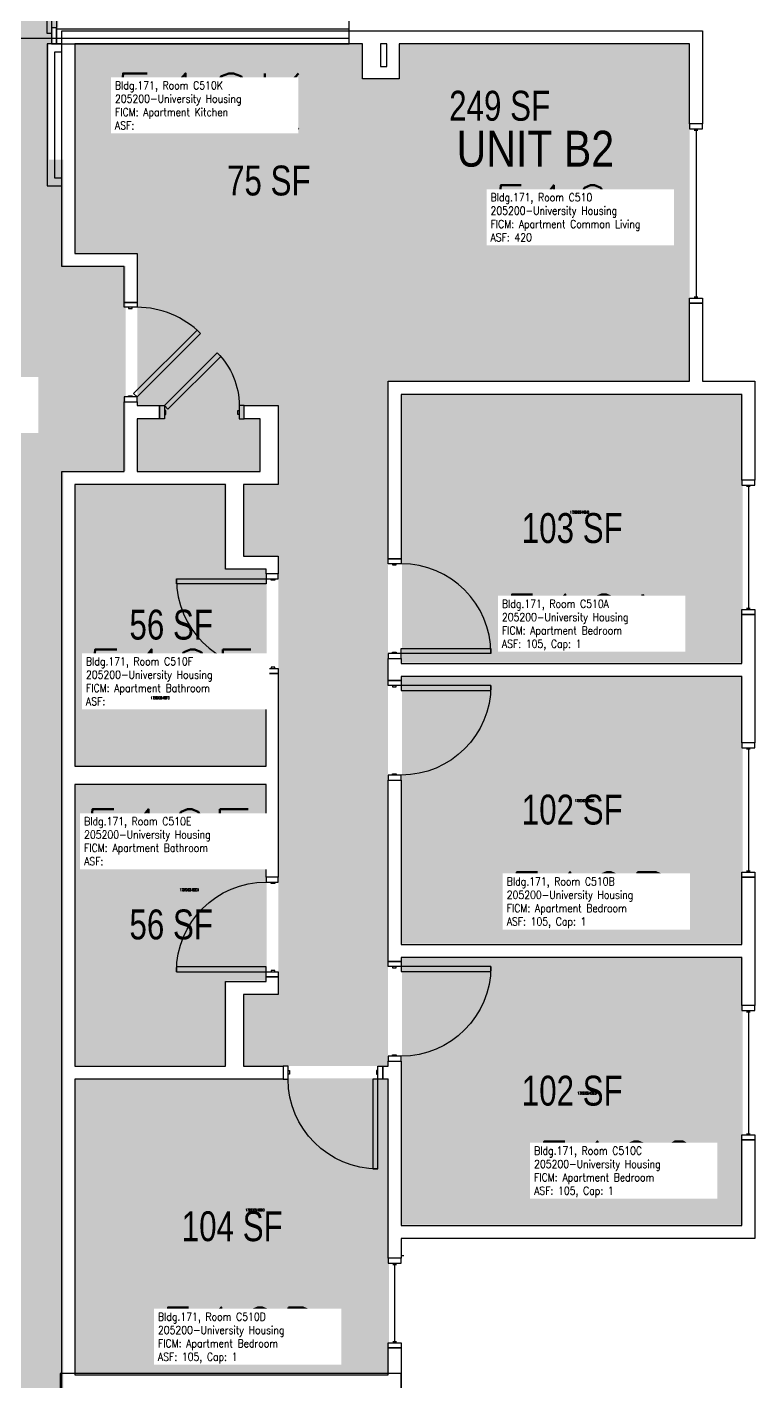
# Model space of a CAD drawing. Header units: inches. Extents: x 56 to 3925, y -1092 to 1470.
# Drawn here: x 2389 to 2682, y 442 to 986 of the extents above; entities that cross this region are included whole.
import ezdxf
from ezdxf.enums import TextEntityAlignment as Align

# ---------------------------------------------------------------- set-up
doc = ezdxf.new("R2010")
doc.units = ezdxf.units.IN
doc.header["$LTSCALE"] = 48
doc.header["$MEASUREMENT"] = 0
for name, color, linetype in [('A-DOR', 2, 'Continuous'), ('A-GLAZ', 1, 'Continuous'), ('A-IDEN-RNUM', 7, 'Continuous'), ('A-IDEN-SNUM', 4, 'Continuous'), ('A-IDEN-VNUM', 4, 'Continuous'), ('A-MISC', 1, 'Continuous'), ('A-WALL', 5, 'Continuous'), ('AREA-TEXT', 3, 'Continuous'), ('Rooms-Category-Color', 7, 'Continuous'), ('Rooms-College-Color', 7, 'Continuous'), ('Rooms-Department-Color', 7, 'Continuous'), ('Rooms-Division-Color', 7, 'Continuous'), ('Rooms-Information', 7, 'Continuous')]:
    doc.layers.add(name, color=color, linetype=linetype)
doc.styles.add('AREA', font='arial.ttf', dxfattribs={"width": 0.75, "height": 12})
doc.styles.add('ROOMSNUMBER', font='txt.shx', dxfattribs={"height": 0.03})
doc.styles.add('ROOMVNUMBER', font='simplex.shx', dxfattribs={"width": 0.85})
doc.styles.get("Standard").update_dxf_attribs({"font": 'ARIALN.TTF'})

msp = doc.modelspace()

# ---------------------------------------------------------------- hatches: boundary and pattern name
h = msp.add_hatch()
h.set_pattern_fill('ANSI31', color=256, style=0)
h.set_pattern_definition([(45, (3054.39138, 380.0325), (0.088388348, -0.088388348), [])])
h.paths.add_polyline_path([(2470.44, 711.5), (2470.44, 770.24), (2461.23, 770.24), (2461.23, 711.5)], flags=9)
at = {"layer": 'Rooms-Category-Color', "true_color": 0xadadad}
msp.add_hatch(color=253, dxfattribs=at).paths.add_polyline_path([(2281.52, 188.03), (2286.11, 192.62), (2287.35, 191.38), (2320.76, 224.79), (2316.79, 228.77), (2324.31, 236.29), (2324.31, 807.44), (2299.31, 807.44), (2299.31, 889.76), (2324.31, 889.76), (2324.31, 932.53), (2329.59, 932.53), (2329.59, 944.53), (2324.31, 944.53), (2324.31, 979.15), (2327.84, 979.15), (2327.84, 985.65), (2325.84, 985.65), (2325.84, 993.15), (2329.59, 993.15), (2329.59, 1032.28), (2325.84, 1032.28), (2325.84, 1109.78), (2429.32, 1109.78), (2429.32, 1032.28), (2397.46, 1032.28), (2397.46, 1020.28), (2401.84, 1020.28), (2401.84, 985.65), (2399.84, 985.65), (2399.84, 979.15), (2398.09, 979.15), (2398.09, 932.53), (2403.96, 932.53), (2403.96, 889.76), (2428.96, 889.76), (2428.96, 807.44), (2403.96, 807.44), (2403.96, 202.81), (2373.35, 172.2), (2369.2, 176.36), (2360.27, 167.44), (2364.43, 163.28), (2339.94, 138.8), (2337.03, 141.71), (2332.43, 137.12)])
at = {"layer": 'Rooms-Category-Color', "true_color": 0x728ef3}
for points in [[(2408.55, 894.87), (2538.67, 894.87), (2538.67, 965.01), (2524.05, 965.01), (2524.05, 979.01), (2408.55, 979.01)], [(2538.67, 979.01), (2538.67, 894.87), (2433.55, 894.87), (2433.55, 833.75), (2442.5, 833.75), (2442.5, 828.5), (2433.55, 828.5), (2433.55, 807.3), (2482.92, 807.3), (2482.92, 828.5), (2476.5, 828.5), (2476.5, 833.75), (2490.17, 833.75), (2490.17, 802.05), (2476.3, 802.05), (2476.3, 773.3), (2490.17, 773.3), (2490.17, 597.26), (2476.3, 597.26), (2476.3, 568.51), (2534.3, 568.51), (2534.3, 843.51), (2655.3, 843.51), (2655.3, 979.01)], [(2676.59, 838.59), (2676.59, 730.59), (2539.84, 730.59), (2539.84, 838.59)], [(2408.84, 689.23), (2485.59, 689.23), (2485.59, 768.38), (2469.34, 768.38), (2469.34, 802.38), (2408.84, 802.38)], [(2676.59, 617.72), (2539.84, 617.72), (2539.84, 725.34), (2676.59, 725.34)], [(2408.84, 568.84), (2469.34, 568.84), (2469.34, 602.84), (2485.59, 602.84), (2485.59, 681.98), (2408.84, 681.98)], [(2539.84, 504.84), (2676.59, 504.84), (2676.59, 612.47), (2539.84, 612.47)], [(2408.84, 444.84), (2534.59, 444.84), (2534.59, 563.59), (2408.84, 563.59)]]:
    msp.add_hatch(color=171, dxfattribs=at).paths.add_polyline_path(points)
at = {"layer": 'Rooms-College-Color', "true_color": 0xadadad}
for points in [[(2281.52, 188.03), (2286.11, 192.62), (2287.35, 191.38), (2320.76, 224.79), (2316.79, 228.77), (2324.31, 236.29), (2324.31, 807.44), (2299.31, 807.44), (2299.31, 889.76), (2324.31, 889.76), (2324.31, 932.53), (2329.59, 932.53), (2329.59, 944.53), (2324.31, 944.53), (2324.31, 979.15), (2327.84, 979.15), (2327.84, 985.65), (2325.84, 985.65), (2325.84, 993.15), (2329.59, 993.15), (2329.59, 1032.28), (2325.84, 1032.28), (2325.84, 1109.78), (2429.32, 1109.78), (2429.32, 1032.28), (2397.46, 1032.28), (2397.46, 1020.28), (2401.84, 1020.28), (2401.84, 985.65), (2399.84, 985.65), (2399.84, 979.15), (2398.09, 979.15), (2398.09, 932.53), (2403.96, 932.53), (2403.96, 889.76), (2428.96, 889.76), (2428.96, 807.44), (2403.96, 807.44), (2403.96, 202.81), (2373.35, 172.2), (2369.2, 176.36), (2360.27, 167.44), (2364.43, 163.28), (2339.94, 138.8), (2337.03, 141.71), (2332.43, 137.12)], [(2408.55, 894.87), (2538.67, 894.87), (2538.67, 965.01), (2524.05, 965.01), (2524.05, 979.01), (2408.55, 979.01)], [(2538.67, 979.01), (2538.67, 894.87), (2433.55, 894.87), (2433.55, 833.75), (2442.5, 833.75), (2442.5, 828.5), (2433.55, 828.5), (2433.55, 807.3), (2482.92, 807.3), (2482.92, 828.5), (2476.5, 828.5), (2476.5, 833.75), (2490.17, 833.75), (2490.17, 802.05), (2476.3, 802.05), (2476.3, 773.3), (2490.17, 773.3), (2490.17, 597.26), (2476.3, 597.26), (2476.3, 568.51), (2534.3, 568.51), (2534.3, 843.51), (2655.3, 843.51), (2655.3, 979.01)], [(2676.59, 838.59), (2676.59, 730.59), (2539.84, 730.59), (2539.84, 838.59)], [(2408.84, 689.23), (2485.59, 689.23), (2485.59, 768.38), (2469.34, 768.38), (2469.34, 802.38), (2408.84, 802.38)], [(2676.59, 617.72), (2539.84, 617.72), (2539.84, 725.34), (2676.59, 725.34)], [(2408.84, 568.84), (2469.34, 568.84), (2469.34, 602.84), (2485.59, 602.84), (2485.59, 681.98), (2408.84, 681.98)], [(2539.84, 504.84), (2676.59, 504.84), (2676.59, 612.47), (2539.84, 612.47)], [(2408.84, 444.84), (2534.59, 444.84), (2534.59, 563.59), (2408.84, 563.59)]]:
    msp.add_hatch(color=253, dxfattribs=at).paths.add_polyline_path(points)
at = {"layer": 'Rooms-Department-Color', "true_color": 0xacacac}
msp.add_hatch(color=253, dxfattribs=at).paths.add_polyline_path([(2281.52, 188.03), (2286.11, 192.62), (2287.35, 191.38), (2320.76, 224.79), (2316.79, 228.77), (2324.31, 236.29), (2324.31, 807.44), (2299.31, 807.44), (2299.31, 889.76), (2324.31, 889.76), (2324.31, 932.53), (2329.59, 932.53), (2329.59, 944.53), (2324.31, 944.53), (2324.31, 979.15), (2327.84, 979.15), (2327.84, 985.65), (2325.84, 985.65), (2325.84, 993.15), (2329.59, 993.15), (2329.59, 1032.28), (2325.84, 1032.28), (2325.84, 1109.78), (2429.32, 1109.78), (2429.32, 1032.28), (2397.46, 1032.28), (2397.46, 1020.28), (2401.84, 1020.28), (2401.84, 985.65), (2399.84, 985.65), (2399.84, 979.15), (2398.09, 979.15), (2398.09, 932.53), (2403.96, 932.53), (2403.96, 889.76), (2428.96, 889.76), (2428.96, 807.44), (2403.96, 807.44), (2403.96, 202.81), (2373.35, 172.2), (2369.2, 176.36), (2360.27, 167.44), (2364.43, 163.28), (2339.94, 138.8), (2337.03, 141.71), (2332.43, 137.12)])
at = {"layer": 'Rooms-Department-Color', "true_color": 0x604aed}
for points in [[(2408.55, 894.87), (2538.67, 894.87), (2538.67, 965.01), (2524.05, 965.01), (2524.05, 979.01), (2408.55, 979.01)], [(2538.67, 979.01), (2538.67, 894.87), (2433.55, 894.87), (2433.55, 833.75), (2442.5, 833.75), (2442.5, 828.5), (2433.55, 828.5), (2433.55, 807.3), (2482.92, 807.3), (2482.92, 828.5), (2476.5, 828.5), (2476.5, 833.75), (2490.17, 833.75), (2490.17, 802.05), (2476.3, 802.05), (2476.3, 773.3), (2490.17, 773.3), (2490.17, 597.26), (2476.3, 597.26), (2476.3, 568.51), (2534.3, 568.51), (2534.3, 843.51), (2655.3, 843.51), (2655.3, 979.01)], [(2676.59, 838.59), (2676.59, 730.59), (2539.84, 730.59), (2539.84, 838.59)], [(2408.84, 689.23), (2485.59, 689.23), (2485.59, 768.38), (2469.34, 768.38), (2469.34, 802.38), (2408.84, 802.38)], [(2676.59, 617.72), (2539.84, 617.72), (2539.84, 725.34), (2676.59, 725.34)], [(2408.84, 568.84), (2469.34, 568.84), (2469.34, 602.84), (2485.59, 602.84), (2485.59, 681.98), (2408.84, 681.98)], [(2539.84, 504.84), (2676.59, 504.84), (2676.59, 612.47), (2539.84, 612.47)], [(2408.84, 444.84), (2534.59, 444.84), (2534.59, 563.59), (2408.84, 563.59)]]:
    msp.add_hatch(color=173, dxfattribs=at).paths.add_polyline_path(points)
at = {"layer": 'Rooms-Division-Color', "true_color": 0xadadad}
msp.add_hatch(color=253, dxfattribs=at).paths.add_polyline_path([(2281.52, 188.03), (2286.11, 192.62), (2287.35, 191.38), (2320.76, 224.79), (2316.79, 228.77), (2324.31, 236.29), (2324.31, 807.44), (2299.31, 807.44), (2299.31, 889.76), (2324.31, 889.76), (2324.31, 932.53), (2329.59, 932.53), (2329.59, 944.53), (2324.31, 944.53), (2324.31, 979.15), (2327.84, 979.15), (2327.84, 985.65), (2325.84, 985.65), (2325.84, 993.15), (2329.59, 993.15), (2329.59, 1032.28), (2325.84, 1032.28), (2325.84, 1109.78), (2429.32, 1109.78), (2429.32, 1032.28), (2397.46, 1032.28), (2397.46, 1020.28), (2401.84, 1020.28), (2401.84, 985.65), (2399.84, 985.65), (2399.84, 979.15), (2398.09, 979.15), (2398.09, 932.53), (2403.96, 932.53), (2403.96, 889.76), (2428.96, 889.76), (2428.96, 807.44), (2403.96, 807.44), (2403.96, 202.81), (2373.35, 172.2), (2369.2, 176.36), (2360.27, 167.44), (2364.43, 163.28), (2339.94, 138.8), (2337.03, 141.71), (2332.43, 137.12)])
at = {"layer": 'Rooms-Division-Color', "true_color": 0x604aed}
for points in [[(2408.55, 894.87), (2538.67, 894.87), (2538.67, 965.01), (2524.05, 965.01), (2524.05, 979.01), (2408.55, 979.01)], [(2538.67, 979.01), (2538.67, 894.87), (2433.55, 894.87), (2433.55, 833.75), (2442.5, 833.75), (2442.5, 828.5), (2433.55, 828.5), (2433.55, 807.3), (2482.92, 807.3), (2482.92, 828.5), (2476.5, 828.5), (2476.5, 833.75), (2490.17, 833.75), (2490.17, 802.05), (2476.3, 802.05), (2476.3, 773.3), (2490.17, 773.3), (2490.17, 597.26), (2476.3, 597.26), (2476.3, 568.51), (2534.3, 568.51), (2534.3, 843.51), (2655.3, 843.51), (2655.3, 979.01)], [(2676.59, 838.59), (2676.59, 730.59), (2539.84, 730.59), (2539.84, 838.59)], [(2408.84, 689.23), (2485.59, 689.23), (2485.59, 768.38), (2469.34, 768.38), (2469.34, 802.38), (2408.84, 802.38)], [(2676.59, 617.72), (2539.84, 617.72), (2539.84, 725.34), (2676.59, 725.34)], [(2408.84, 568.84), (2469.34, 568.84), (2469.34, 602.84), (2485.59, 602.84), (2485.59, 681.98), (2408.84, 681.98)], [(2539.84, 504.84), (2676.59, 504.84), (2676.59, 612.47), (2539.84, 612.47)], [(2408.84, 444.84), (2534.59, 444.84), (2534.59, 563.59), (2408.84, 563.59)]]:
    msp.add_hatch(color=173, dxfattribs=at).paths.add_polyline_path(points)

# ---------------------------------------------------------------- linework, layer by layer
at = {"layer": 'A-DOR'}
for p, q in [((2397.42, 983.14), (2397.42, 1019.14)), ((2399.17, 1019.14), (2399.17, 983.14)), ((2401.17, 985.51), (2399.17, 985.51)), ((2399.17, 985.51), (2399.17, 979.01)), ((2401.17, 979.01), (2401.17, 985.51)), ((2399.17, 983.14), (2397.42, 983.14)), ((2399.17, 979.01), (2401.17, 979.01))]:
    msp.add_line(p, q, dxfattribs=at)
for points in [[(2428.3, 873.23), (2428.3, 875.23), (2433.55, 875.23), (2433.55, 873.23)], [(2430.05, 873.23), (2430.05, 872.73), (2431.55, 872.73), (2431.55, 873.23)], [(2433.55, 837.23), (2432.13, 838.65), (2457.59, 864.1), (2459, 862.69)], [(2444.5, 833.75), (2445.91, 832.33), (2467.13, 853.54), (2465.71, 854.96)], [(2428.3, 837.23), (2428.3, 835.23), (2433.55, 835.23), (2433.55, 837.23)], [(2430.05, 837.23), (2430.05, 837.73), (2431.55, 837.73), (2431.55, 837.23)], [(2444.5, 828.5), (2442.5, 828.5), (2442.5, 833.75), (2444.5, 833.75)], [(2474.5, 828.5), (2476.5, 828.5), (2476.5, 833.75), (2474.5, 833.75)], [(2444.5, 830.25), (2445, 830.25), (2445, 831.75), (2444.5, 831.75)], [(2474.5, 830.25), (2474, 830.25), (2474, 831.75), (2474.5, 831.75)], [(2534.3, 770.26), (2534.3, 772.26), (2539.55, 772.26), (2539.55, 770.26)], [(2536.05, 770.26), (2536.05, 769.76), (2537.55, 769.76), (2537.55, 770.26)], [(2485.3, 764.16), (2485.3, 762.16), (2449.3, 762.16), (2449.3, 764.16)], [(2490.17, 764.16), (2490.17, 766.16), (2485.3, 766.16), (2485.3, 764.16)], [(2488.8, 764.16), (2488.8, 763.66), (2487.3, 763.66), (2487.3, 764.16)], [(2536.05, 734.26), (2536.05, 734.76), (2537.55, 734.76), (2537.55, 734.26)], [(2539.55, 734.26), (2539.55, 736.26), (2575.55, 736.26), (2575.55, 734.26)], [(2534.3, 734.26), (2534.3, 732.26), (2539.55, 732.26), (2539.55, 734.26)], [(2490.17, 728.16), (2490.17, 726.16), (2485.3, 726.16), (2485.3, 728.16)], [(2488.8, 728.16), (2488.8, 728.66), (2487.3, 728.66), (2487.3, 728.16)], [(2534.3, 721.39), (2534.3, 723.39), (2539.55, 723.39), (2539.55, 721.39)], [(2536.05, 721.39), (2536.05, 720.89), (2537.55, 720.89), (2537.55, 721.39)], [(2539.55, 721.39), (2539.55, 719.39), (2575.55, 719.39), (2575.55, 721.39)], [(2536.05, 685.39), (2536.05, 685.89), (2537.55, 685.89), (2537.55, 685.39)], [(2534.3, 685.39), (2534.3, 683.39), (2539.55, 683.39), (2539.55, 685.39)], [(2490.17, 642.41), (2490.17, 644.41), (2485.3, 644.41), (2485.3, 642.41)], [(2488.8, 642.41), (2488.8, 641.91), (2487.3, 641.91), (2487.3, 642.41)], [(2534.3, 608.51), (2534.3, 610.51), (2539.55, 610.51), (2539.55, 608.51)], [(2485.3, 606.41), (2485.3, 608.41), (2449.3, 608.41), (2449.3, 606.41)], [(2490.17, 606.41), (2490.17, 604.41), (2485.3, 604.41), (2485.3, 606.41)], [(2488.8, 606.41), (2488.8, 606.91), (2487.3, 606.91), (2487.3, 606.41)], [(2536.05, 608.51), (2536.05, 608.01), (2537.55, 608.01), (2537.55, 608.51)], [(2539.55, 608.51), (2539.55, 606.51), (2575.55, 606.51), (2575.55, 608.51)], [(2534.3, 572.51), (2534.3, 570.51), (2539.55, 570.51), (2539.55, 572.51)], [(2536.05, 572.51), (2536.05, 573.01), (2537.55, 573.01), (2537.55, 572.51)], [(2494.17, 568.51), (2492.17, 568.51), (2492.17, 563.26), (2494.17, 563.26)], [(2494.17, 566.76), (2494.67, 566.76), (2494.67, 565.26), (2494.17, 565.26)], [(2530.17, 566.76), (2529.67, 566.76), (2529.67, 565.26), (2530.17, 565.26)], [(2530.17, 568.51), (2532.17, 568.51), (2532.17, 563.26), (2530.17, 563.26)], [(2530.17, 563.26), (2528.17, 563.26), (2528.17, 527.26), (2530.17, 527.26)]]:
    msp.add_lwpolyline(points, close=True, dxfattribs=at)
at = {"layer": 'A-DOR', "extrusion": (0, 0, -1)}
for centre, radius, start, end in [((-2399.17, 983.14), 36, 0.0006, 90.0006), ((-2444.5, 833.75), 30, 135, 180), ((-2539.55, 721.39), 36, 180, 270), ((-2485.3, 606.41), 36, 0, 90), ((-2539.55, 608.51), 36, 180, 270), ((-2530.17, 563.26), 36, 270, 0)]:
    msp.add_arc(centre, radius, start, end, dxfattribs=at)
at = {"layer": 'A-DOR'}
for centre, start, end in [((2433.55, 837.23), 45, 90), ((2539.55, 734.26), 0, 90), ((2485.3, 764.16), 180, 270)]:
    msp.add_arc(centre, 36, start, end, dxfattribs=at)
at = {"layer": 'A-GLAZ'}
for p, q in [((2657.17, 944.4), (2658.67, 944.4)), ((2657.92, 944.4), (2657.92, 877.4)), ((2657.17, 877.4), (2658.67, 877.4)), ((2678.17, 801.36), (2679.67, 801.36)), ((2678.92, 801.36), (2678.92, 752.36)), ((2678.17, 752.36), (2679.67, 752.36)), ((2678.17, 695.89), (2679.67, 695.89)), ((2678.92, 695.89), (2678.92, 646.89)), ((2678.17, 646.89), (2679.67, 646.89)), ((2678.17, 590.36), (2679.67, 590.36)), ((2678.92, 590.36), (2678.92, 541.36)), ((2678.17, 541.36), (2679.67, 541.36)), ((2539.55, 492.4), (2540.55, 492.4)), ((2536.17, 488.9), (2537.67, 488.9)), ((2536.92, 488.9), (2536.92, 457.9)), ((2536.17, 457.9), (2537.67, 457.9))]:
    msp.add_line(p, q, dxfattribs=at)
for points in [[(2660.55, 944.9), (2660.55, 946.9), (2655.3, 946.9), (2655.3, 944.9)], [(2660.55, 876.9), (2660.55, 874.9), (2655.3, 874.9), (2655.3, 876.9)], [(2681.55, 801.86), (2681.55, 803.86), (2676.3, 803.86), (2676.3, 801.86)], [(2681.55, 751.86), (2681.55, 749.86), (2676.3, 749.86), (2676.3, 751.86)], [(2681.55, 696.39), (2681.55, 698.39), (2676.3, 698.39), (2676.3, 696.39)], [(2681.55, 646.39), (2681.55, 644.39), (2676.3, 644.39), (2676.3, 646.39)], [(2681.55, 590.86), (2681.55, 592.86), (2676.3, 592.86), (2676.3, 590.86)], [(2681.55, 540.86), (2681.55, 538.86), (2676.3, 538.86), (2676.3, 540.86)], [(2539.55, 489.4), (2539.55, 491.4), (2534.3, 491.4), (2534.3, 489.4)], [(2539.55, 457.4), (2539.55, 455.4), (2534.3, 455.4), (2534.3, 457.4)]]:
    msp.add_lwpolyline(points, close=True, dxfattribs=at)
at = {"layer": 'A-MISC'}
msp.add_line((2518.66, 981.13), (2374.3, 981.13), dxfattribs=at)
at = {"layer": 'A-WALL'}
for p, q in [((2401.17, 993.01), (2401.17, 979.01)), ((2518.66, 979.01), (2518.66, 993.01)), ((2401.17, 985.01), (2518.66, 985.01)), ((2403.3, 889.62), (2403.3, 984.26)), ((2403.3, 984.26), (2660.55, 984.26)), ((2660.55, 984.26), (2660.55, 946.9)), ((2397.42, 979.01), (2397.42, 922.01)), ((2403.3, 979.01), (2397.42, 979.01)), ((2400.55, 925.14), (2400.55, 975.89)), ((2400.55, 975.89), (2403.3, 975.89)), ((2401.17, 979.01), (2518.66, 979.01)), ((2403.3, 975.89), (2403.3, 979.01)), ((2408.55, 979.01), (2408.55, 894.87)), ((2524.05, 979.01), (2408.55, 979.01)), ((2524.05, 965.01), (2524.05, 979.01)), ((2533.8, 979.01), (2531.3, 979.01)), ((2531.3, 979.01), (2531.3, 969.89)), ((2533.8, 969.89), (2533.8, 979.01)), ((2655.3, 979.01), (2538.67, 979.01)), ((2538.67, 979.01), (2538.67, 965.01)), ((2655.3, 946.9), (2655.3, 979.01)), ((2531.3, 969.89), (2533.8, 969.89)), ((2538.67, 965.01), (2524.05, 965.01)), ((2660.55, 946.9), (2655.3, 946.9)), ((2403.3, 925.14), (2400.55, 925.14)), ((2403.3, 922.01), (2403.3, 925.14)), ((2397.42, 922.01), (2403.3, 922.01)), ((2408.55, 894.87), (2433.55, 894.87)), ((2433.55, 894.87), (2433.55, 875.23)), ((2428.3, 889.62), (2403.3, 889.62)), ((2428.3, 875.23), (2428.3, 889.62)), ((2433.55, 875.23), (2428.3, 875.23)), ((2655.3, 843.51), (2655.3, 874.9)), ((2655.3, 874.9), (2660.55, 874.9)), ((2660.55, 874.9), (2660.55, 843.51)), ((2534.3, 843.51), (2655.3, 843.51)), ((2534.3, 772.26), (2534.3, 843.51)), ((2660.55, 843.51), (2681.55, 843.51)), ((2681.55, 843.51), (2681.55, 803.86)), ((2676.3, 838.26), (2539.55, 838.26)), ((2539.55, 838.26), (2539.55, 772.26)), ((2676.3, 803.86), (2676.3, 838.26)), ((2428.3, 807.3), (2428.3, 835.23)), ((2428.3, 835.23), (2433.55, 835.23)), ((2433.55, 835.23), (2433.55, 833.75)), ((2433.55, 833.75), (2442.5, 833.75)), ((2442.5, 833.75), (2442.5, 828.5)), ((2476.5, 833.75), (2490.17, 833.75)), ((2476.5, 828.5), (2476.5, 833.75)), ((2490.17, 833.75), (2490.17, 802.05)), ((2442.5, 828.5), (2433.55, 828.5)), ((2433.55, 828.5), (2433.55, 807.3)), ((2482.92, 828.5), (2476.5, 828.5)), ((2482.92, 807.3), (2482.92, 828.5)), ((2403.3, 567.89), (2403.3, 807.3)), ((2403.3, 807.3), (2428.3, 807.3)), ((2433.55, 807.3), (2482.92, 807.3)), ((2408.55, 802.05), (2408.55, 688.91)), ((2469.05, 802.05), (2408.55, 802.05)), ((2469.05, 768.05), (2469.05, 802.05)), ((2476.3, 802.05), (2476.3, 773.3)), ((2490.17, 802.05), (2476.3, 802.05)), ((2681.55, 803.86), (2676.3, 803.86)), ((2476.3, 773.3), (2490.17, 773.3)), ((2490.17, 773.3), (2490.17, 766.16)), ((2485.3, 768.05), (2469.05, 768.05)), ((2485.3, 766.16), (2485.3, 768.05)), ((2539.55, 772.26), (2534.3, 772.26)), ((2490.17, 766.16), (2485.3, 766.16)), ((2676.3, 730.26), (2676.3, 749.86)), ((2676.3, 749.86), (2681.55, 749.86)), ((2681.55, 749.86), (2681.55, 698.39)), ((2534.3, 723.39), (2534.3, 732.26)), ((2534.3, 732.26), (2539.55, 732.26)), ((2539.55, 732.26), (2539.55, 730.26)), ((2539.55, 730.26), (2676.3, 730.26)), ((2485.3, 688.91), (2485.3, 726.16)), ((2485.3, 726.16), (2490.17, 726.16)), ((2490.17, 726.16), (2490.17, 644.41)), ((2676.3, 725.01), (2539.55, 725.01)), ((2539.55, 725.01), (2539.55, 723.39)), ((2676.3, 698.39), (2676.3, 725.01)), ((2539.55, 723.39), (2534.3, 723.39)), ((2681.55, 698.39), (2676.3, 698.39)), ((2408.55, 688.91), (2485.3, 688.91)), ((2485.3, 681.66), (2408.55, 681.66)), ((2408.55, 681.66), (2408.55, 568.51)), ((2485.3, 644.41), (2485.3, 681.66)), ((2534.3, 610.51), (2534.3, 683.39)), ((2534.3, 683.39), (2539.55, 683.39)), ((2539.55, 683.39), (2539.55, 617.39)), ((2490.17, 644.41), (2485.3, 644.41)), ((2676.3, 617.39), (2676.3, 644.39)), ((2676.3, 644.39), (2681.55, 644.39)), ((2681.55, 644.39), (2681.55, 592.86)), ((2539.55, 617.39), (2676.3, 617.39)), ((2539.55, 610.51), (2534.3, 610.51)), ((2676.3, 612.14), (2539.55, 612.14)), ((2539.55, 612.14), (2539.55, 610.51)), ((2676.3, 592.86), (2676.3, 612.14)), ((2485.3, 602.51), (2485.3, 604.41)), ((2485.3, 604.41), (2490.17, 604.41)), ((2490.17, 604.41), (2490.17, 597.26)), ((2469.05, 602.51), (2485.3, 602.51)), ((2469.05, 568.51), (2469.05, 602.51)), ((2490.17, 597.26), (2476.3, 597.26)), ((2476.3, 597.26), (2476.3, 568.51)), ((2681.55, 592.86), (2676.3, 592.86)), ((2403.3, 439.26), (2403.3, 567.89)), ((2408.55, 568.51), (2469.05, 568.51)), ((2476.3, 568.51), (2489.55, 568.51)), ((2489.55, 568.51), (2492.17, 568.51)), ((2492.17, 568.51), (2492.17, 563.26)), ((2532.17, 568.51), (2534.3, 568.51)), ((2532.17, 563.26), (2532.17, 568.51)), ((2534.3, 568.51), (2534.3, 570.51)), ((2534.3, 570.51), (2539.55, 570.51)), ((2539.55, 570.51), (2539.55, 504.51)), ((2408.55, 563.26), (2408.55, 444.51)), ((2489.55, 563.26), (2408.55, 563.26)), ((2492.17, 563.26), (2489.55, 563.26)), ((2534.3, 563.26), (2532.17, 563.26)), ((2534.3, 499.89), (2534.3, 563.26)), ((2676.3, 504.51), (2676.3, 538.86)), ((2676.3, 538.86), (2681.55, 538.86)), ((2681.55, 538.86), (2681.55, 499.26)), ((2539.55, 504.51), (2676.3, 504.51)), ((2534.3, 491.4), (2534.3, 499.89)), ((2681.55, 499.26), (2539.55, 499.26)), ((2539.55, 499.26), (2539.55, 491.4)), ((2539.55, 491.4), (2534.3, 491.4)), ((2534.3, 444.51), (2534.3, 455.4)), ((2534.3, 455.4), (2539.55, 455.4)), ((2539.55, 455.4), (2539.55, 439.26)), ((2402.67, 445.14), (2402.67, 408.09)), ((2539.55, 445.14), (2402.67, 445.14)), ((2408.55, 444.51), (2534.3, 444.51)), ((2539.55, 438.64), (2539.55, 445.14))]:
    msp.add_line(p, q, dxfattribs=at)

# ---------------------------------------------------------------- texts
at = {"layer": 'A-IDEN-RNUM', "style": 'ROOMSNUMBER', "width": 0.85}
for s, p in [('0510-K0', (2471.17, 954.53)), ('0510-00', (2613.57, 909.16)), ('0510-A0', (2611.12, 790.47)), ('0510-F0', (2442.75, 715.88)), ('0510-B0', (2613.09, 674.63)), ('0510-E0', (2454.47, 638.8)), ('0510-C0', (2614.14, 557.14)), ('0510-D0', (2480.87, 510.23))]:
    msp.add_text(s, height=1, dxfattribs=at).set_placement(p, align=Align.CENTER)
at = {"layer": 'A-IDEN-SNUM', "style": 'ROOMSNUMBER', "width": 0.85}
for s, p in [('1710C510K0', (2471.17, 954.53)), ('1710C51000', (2613.57, 909.16)), ('1710C510A0', (2611.12, 790.47)), ('1710C510F0', (2442.75, 715.88)), ('1710C510B0', (2613.09, 674.63)), ('1710C510E0', (2454.47, 638.8)), ('1710C510C0', (2614.14, 557.14)), ('1710C510D0', (2480.87, 510.23))]:
    msp.add_text(s, height=1, dxfattribs=at).set_placement(p, align=Align.CENTER)
at = {"layer": 'A-IDEN-VNUM', "style": 'ROOMVNUMBER'}
msp.add_text('510K', height=22.5, dxfattribs=at).set_placement((2462.14, 955.93), align=Align.MIDDLE)
at = {"layer": 'A-IDEN-VNUM', "style": 'ROOMVNUMBER', "width": 0.85}
for s, p in [('510', (2575.41, 899.72)), ('510A', (2579.98, 735.43)), ('510B', (2581.92, 623.91)), ('510C', (2592.9, 515.81)), ('510D', (2441.88, 449.14))]:
    msp.add_text(s, height=22.5, dxfattribs=at).set_placement(p)
at = {"layer": 'A-IDEN-VNUM', "style": 'ROOMVNUMBER', "width": 0.9}
for s, p in [('510F', (2446.26, 724.63)), ('510E', (2445.51, 660.41))]:
    msp.add_text(s, height=22.5, dxfattribs=at).set_placement(p, align=Align.MIDDLE)
at = {"layer": 'A-MISC'}
msp.add_text('UNIT B2', height=14.4, dxfattribs=at).set_placement((2593.41, 929.72), align=Align.CENTER)
at = {"layer": 'AREA-TEXT', "style": 'AREA', "width": 0.75}
for s, p in [('249 SF', (2579.08, 954.18)), ('75 SF', (2486.4, 924.15)), ('103 SF', (2608.22, 784.59)), ('56 SF', (2447.22, 745.81)), ('102 SF', (2608.22, 671.53)), ('56 SF', (2447.22, 625.41)), ('102 SF', (2608.22, 558.66)), ('104 SF', (2471.72, 504.22))]:
    msp.add_text(s, height=12, dxfattribs=at).set_placement(p, align=Align.MIDDLE_CENTER)

# ---------------------------------------------------------------- next in the draw order: texts
at = {"layer": 'Rooms-Information', "char_height": 3.2143, "width": 72, "attachment_point": 7, "style": 'ROOMVNUMBER', "bg_fill": 3, "box_fill_scale": 1.5, "bg_fill_color": 256, "bg_fill_true_color": 13158600, "bg_fill_transparency": 0}
for s, insert in [('Bldg.171, Room C510K^M^J205200-University Housing^M^JFICM: Apartment Kitchen^M^JASF: ', (2424.64, 944.68)), ('Bldg.171, Room C510^M^J205200-University Housing^M^JFICM: Apartment Common Living^M^JASF: 420', (2575.41, 899.72)), ('Bldg.171, Room C523C^M^J205200-University Housing^M^JFICM: Corridor / Circulation^M^JASF: ', (2320.24, 824.33)), ('Bldg.171, Room C510A^M^J205200-University Housing^M^JFICM: Apartment Bedroom^M^JASF: 105, Cap: 1', (2579.98, 735.43)), ('Bldg.171, Room C510F^M^J205200-University Housing^M^JFICM: Apartment Bathroom^M^JASF: ', (2412.99, 713.38)), ('Bldg.171, Room C510E^M^J205200-University Housing^M^JFICM: Apartment Bathroom^M^JASF: ', (2412.24, 649.16)), ('Bldg.171, Room C510B^M^J205200-University Housing^M^JFICM: Apartment Bedroom^M^JASF: 105, Cap: 1', (2581.92, 623.91)), ('Bldg.171, Room C510C^M^J205200-University Housing^M^JFICM: Apartment Bedroom^M^JASF: 105, Cap: 1', (2592.9, 515.81)), ('Bldg.171, Room C510D^M^J205200-University Housing^M^JFICM: Apartment Bedroom^M^JASF: 105, Cap: 1', (2441.88, 449.14))]:
    msp.add_mtext(s, dxfattribs=dict(at, insert=insert))

doc.saveas('drawing.dxf')
